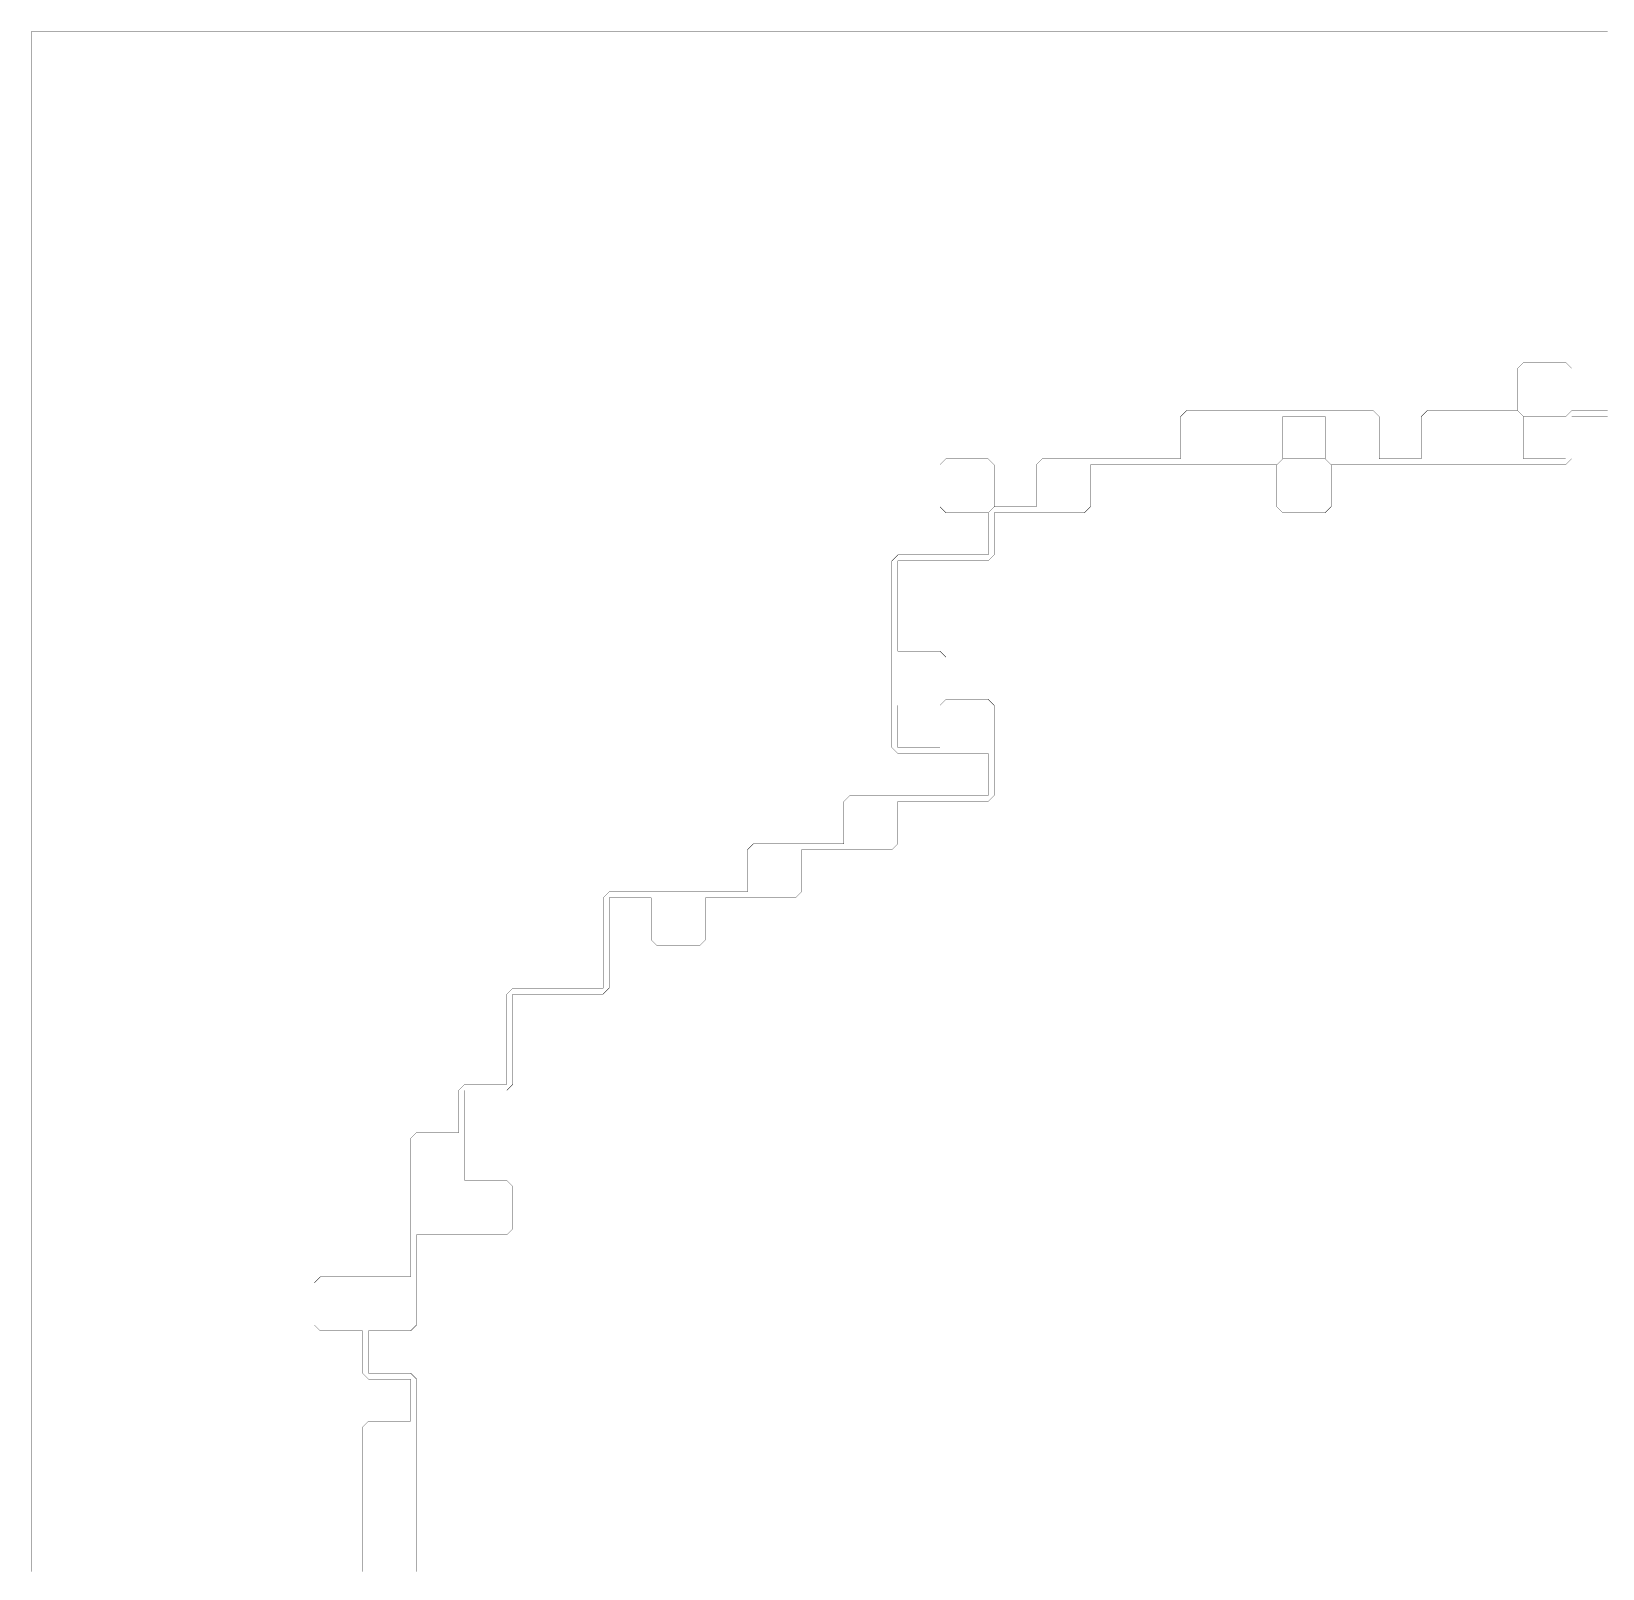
# Model space of a CAD drawing. Header units: metres. Extents: x 0 to 4990, y -4990 to 0.
# Drawn here: x 0 to 2550, y -2495 to 0 of the extents above; entities that cross this region are included whole.
import ezdxf

# ---------------------------------------------------------------- set-up
doc = ezdxf.new("R2010")
doc.units = ezdxf.units.M
doc.layers.add('conductor', color=1, linetype='Continuous')
doc.layers.add('substrate', color=5, linetype='Continuous')

msp = doc.modelspace()

# ---------------------------------------------------------------- linework, layer by layer
at = {"layer": 'conductor', "const_width": 0.5}
msp.add_lwpolyline([(2558.59375, -625), (2548.828125, -625), (2539.0625, -625), (2529.296875, -625), (2519.53125, -625), (2509.765625, -625), (2500, -625), (2500, -634.765625), (2500, -644.53125), (2500, -654.296875), (2500, -664.0625), (2500, -673.828125), (2500, -683.59375), (2500, -693.359375), (2490.234375, -703.125), (2480.46875, -703.125), (2470.703125, -703.125), (2460.9375, -703.125), (2451.171875, -703.125), (2441.40625, -703.125), (2431.640625, -703.125), (2421.875, -703.125), (2412.109375, -703.125), (2402.34375, -703.125), (2392.578125, -703.125), (2382.8125, -703.125), (2373.046875, -703.125), (2363.28125, -703.125), (2353.515625, -703.125), (2343.75, -703.125), (2333.984375, -703.125), (2324.21875, -703.125), (2314.453125, -703.125), (2304.6875, -703.125), (2294.921875, -703.125), (2285.15625, -703.125), (2275.390625, -703.125), (2265.625, -703.125), (2255.859375, -703.125), (2246.09375, -703.125), (2236.328125, -703.125), (2226.5625, -703.125), (2216.796875, -703.125), (2207.03125, -703.125), (2197.265625, -703.125), (2187.5, -703.125), (2177.734375, -703.125), (2167.96875, -703.125), (2158.203125, -703.125), (2148.4375, -703.125), (2138.671875, -703.125), (2128.90625, -703.125), (2119.140625, -703.125), (2109.375, -703.125), (2099.609375, -693.359375), (2099.609375, -683.59375), (2099.609375, -673.828125), (2099.609375, -664.0625), (2099.609375, -654.296875), (2099.609375, -644.53125), (2099.609375, -634.765625), (2099.609375, -625), (2089.84375, -625), (2080.078125, -625), (2070.3125, -625), (2060.546875, -625), (2050.78125, -625), (2041.015625, -625), (2031.25, -625), (2031.25, -634.765625), (2031.25, -644.53125), (2031.25, -654.296875), (2031.25, -664.0625), (2031.25, -673.828125), (2031.25, -683.59375), (2031.25, -693.359375), (2021.484375, -703.125), (2011.71875, -703.125), (2001.953125, -703.125), (1992.1875, -703.125), (1982.421875, -703.125), (1972.65625, -703.125), (1962.890625, -703.125), (1953.125, -703.125), (1943.359375, -703.125), (1933.59375, -703.125), (1923.828125, -703.125), (1914.0625, -703.125), (1904.296875, -703.125), (1894.53125, -703.125), (1884.765625, -703.125), (1875, -703.125), (1865.234375, -703.125), (1855.46875, -703.125), (1845.703125, -703.125), (1835.9375, -703.125), (1826.171875, -703.125), (1816.40625, -703.125), (1806.640625, -703.125), (1796.875, -703.125), (1787.109375, -703.125), (1777.34375, -703.125), (1767.578125, -703.125), (1757.8125, -703.125), (1748.046875, -703.125), (1738.28125, -703.125), (1728.515625, -703.125), (1718.75, -703.125), (1718.75, -712.890625), (1718.75, -722.65625), (1718.75, -732.421875), (1718.75, -742.1875), (1718.75, -751.953125), (1718.75, -761.71875), (1718.75, -771.484375), (1708.984375, -781.25), (1699.21875, -781.25), (1689.453125, -781.25), (1679.6875, -781.25), (1669.921875, -781.25), (1660.15625, -781.25), (1650.390625, -781.25), (1640.625, -781.25), (1630.859375, -781.25), (1621.09375, -781.25), (1611.328125, -781.25), (1601.5625, -781.25), (1591.796875, -781.25), (1582.03125, -781.25), (1572.265625, -781.25), (1562.5, -781.25), (1562.5, -791.015625), (1562.5, -800.78125), (1562.5, -810.546875), (1562.5, -820.3125), (1562.5, -830.078125), (1562.5, -839.84375), (1562.5, -849.609375), (1552.734375, -859.375), (1542.96875, -859.375), (1533.203125, -859.375), (1523.4375, -859.375), (1513.671875, -859.375), (1503.90625, -859.375), (1494.140625, -859.375), (1484.375, -859.375), (1474.609375, -859.375), (1464.84375, -859.375), (1455.078125, -859.375), (1445.3125, -859.375), (1435.546875, -859.375), (1425.78125, -859.375), (1416.015625, -859.375), (1406.25, -859.375), (1406.25, -869.140625), (1406.25, -878.90625), (1406.25, -888.671875), (1406.25, -898.4375), (1406.25, -908.203125), (1406.25, -917.96875), (1406.25, -927.734375), (1406.25, -937.5), (1406.25, -947.265625), (1406.25, -957.03125), (1406.25, -966.796875), (1406.25, -976.5625), (1406.25, -986.328125), (1406.25, -996.09375), (1406.25, -1005.859375), (1416.015625, -1005.859375), (1425.78125, -1005.859375), (1435.546875, -1005.859375), (1445.3125, -1005.859375), (1455.078125, -1005.859375), (1464.84375, -1005.859375), (1474.609375, -1005.859375), (1484.375, -1015.625), (1484.375, -1025.390625), (1484.375, -1035.15625), (1484.375, -1044.921875), (1484.375, -1054.6875), (1484.375, -1064.453125), (1484.375, -1074.21875), (1484.375, -1083.984375), (1474.609375, -1093.75), (1464.84375, -1093.75), (1455.078125, -1093.75), (1445.3125, -1093.75), (1435.546875, -1093.75), (1425.78125, -1093.75), (1416.015625, -1093.75), (1406.25, -1093.75), (1406.25, -1103.515625), (1406.25, -1113.28125), (1406.25, -1123.046875), (1406.25, -1132.8125), (1406.25, -1142.578125), (1406.25, -1152.34375), (1406.25, -1162.109375), (1416.015625, -1162.109375), (1425.78125, -1162.109375), (1435.546875, -1162.109375), (1445.3125, -1162.109375), (1455.078125, -1162.109375), (1464.84375, -1162.109375), (1474.609375, -1162.109375), (1474.609375, -1152.34375), (1474.609375, -1142.578125), (1474.609375, -1132.8125), (1474.609375, -1123.046875), (1474.609375, -1113.28125), (1474.609375, -1103.515625), (1474.609375, -1093.75), (1484.375, -1083.984375), (1494.140625, -1083.984375), (1503.90625, -1083.984375), (1513.671875, -1083.984375), (1523.4375, -1083.984375), (1533.203125, -1083.984375), (1542.96875, -1083.984375), (1552.734375, -1083.984375), (1562.5, -1093.75), (1562.5, -1103.515625), (1562.5, -1113.28125), (1562.5, -1123.046875), (1562.5, -1132.8125), (1562.5, -1142.578125), (1562.5, -1152.34375), (1562.5, -1162.109375), (1562.5, -1171.875), (1562.5, -1181.640625), (1562.5, -1191.40625), (1562.5, -1201.171875), (1562.5, -1210.9375), (1562.5, -1220.703125), (1562.5, -1230.46875), (1562.5, -1240.234375), (1552.734375, -1250), (1542.96875, -1250), (1533.203125, -1250), (1523.4375, -1250), (1513.671875, -1250), (1503.90625, -1250), (1494.140625, -1250), (1484.375, -1250), (1474.609375, -1250), (1464.84375, -1250), (1455.078125, -1250), (1445.3125, -1250), (1435.546875, -1250), (1425.78125, -1250), (1416.015625, -1250), (1406.25, -1250), (1406.25, -1259.765625), (1406.25, -1269.53125), (1406.25, -1279.296875), (1406.25, -1289.0625), (1406.25, -1298.828125), (1406.25, -1308.59375), (1406.25, -1318.359375), (1396.484375, -1328.125), (1386.71875, -1328.125), (1376.953125, -1328.125), (1367.1875, -1328.125), (1357.421875, -1328.125), (1347.65625, -1328.125), (1337.890625, -1328.125), (1328.125, -1328.125), (1318.359375, -1328.125), (1308.59375, -1328.125), (1298.828125, -1328.125), (1289.0625, -1328.125), (1279.296875, -1328.125), (1269.53125, -1328.125), (1259.765625, -1328.125), (1250, -1328.125), (1250, -1337.890625), (1250, -1347.65625), (1250, -1357.421875), (1250, -1367.1875), (1250, -1376.953125), (1250, -1386.71875), (1250, -1396.484375), (1240.234375, -1406.25), (1230.46875, -1406.25), (1220.703125, -1406.25), (1210.9375, -1406.25), (1201.171875, -1406.25), (1191.40625, -1406.25), (1181.640625, -1406.25), (1171.875, -1406.25), (1162.109375, -1406.25), (1152.34375, -1406.25), (1142.578125, -1406.25), (1132.8125, -1406.25), (1123.046875, -1406.25), (1113.28125, -1406.25), (1103.515625, -1406.25), (1093.75, -1406.25), (1093.75, -1416.015625), (1093.75, -1425.78125), (1093.75, -1435.546875), (1093.75, -1445.3125), (1093.75, -1455.078125), (1093.75, -1464.84375), (1093.75, -1474.609375), (1083.984375, -1484.375), (1074.21875, -1484.375), (1064.453125, -1484.375), (1054.6875, -1484.375), (1044.921875, -1484.375), (1035.15625, -1484.375), (1025.390625, -1484.375), (1015.625, -1484.375), (1005.859375, -1474.609375), (1005.859375, -1464.84375), (1005.859375, -1455.078125), (1005.859375, -1445.3125), (1005.859375, -1435.546875), (1005.859375, -1425.78125), (1005.859375, -1416.015625), (1005.859375, -1406.25), (996.09375, -1406.25), (986.328125, -1406.25), (976.5625, -1406.25), (966.796875, -1406.25), (957.03125, -1406.25), (947.265625, -1406.25), (937.5, -1406.25), (937.5, -1416.015625), (937.5, -1425.78125), (937.5, -1435.546875), (937.5, -1445.3125), (937.5, -1455.078125), (937.5, -1464.84375), (937.5, -1474.609375), (937.5, -1484.375), (937.5, -1494.140625), (937.5, -1503.90625), (937.5, -1513.671875), (937.5, -1523.4375), (937.5, -1533.203125), (937.5, -1542.96875), (937.5, -1552.734375), (927.734375, -1562.5), (917.96875, -1562.5), (908.203125, -1562.5), (898.4375, -1562.5), (888.671875, -1562.5), (878.90625, -1562.5), (869.140625, -1562.5), (859.375, -1562.5), (849.609375, -1562.5), (839.84375, -1562.5), (830.078125, -1562.5), (820.3125, -1562.5), (810.546875, -1562.5), (800.78125, -1562.5), (791.015625, -1562.5), (781.25, -1562.5), (781.25, -1572.265625), (781.25, -1582.03125), (781.25, -1591.796875), (781.25, -1601.5625), (781.25, -1611.328125), (781.25, -1621.09375), (781.25, -1630.859375), (781.25, -1640.625), (781.25, -1650.390625), (781.25, -1660.15625), (781.25, -1669.921875), (781.25, -1679.6875), (781.25, -1689.453125), (781.25, -1699.21875), (781.25, -1708.984375), (771.484375, -1718.75), (761.71875, -1718.75), (751.953125, -1718.75), (742.1875, -1718.75), (732.421875, -1718.75), (722.65625, -1718.75), (712.890625, -1718.75), (703.125, -1718.75), (703.125, -1728.515625), (703.125, -1738.28125), (703.125, -1748.046875), (703.125, -1757.8125), (703.125, -1767.578125), (703.125, -1777.34375), (703.125, -1787.109375), (703.125, -1796.875), (703.125, -1806.640625), (703.125, -1816.40625), (703.125, -1826.171875), (703.125, -1835.9375), (703.125, -1845.703125), (703.125, -1855.46875), (703.125, -1865.234375), (712.890625, -1865.234375), (722.65625, -1865.234375), (732.421875, -1865.234375), (742.1875, -1865.234375), (751.953125, -1865.234375), (761.71875, -1865.234375), (771.484375, -1865.234375), (781.25, -1875), (781.25, -1884.765625), (781.25, -1894.53125), (781.25, -1904.296875), (781.25, -1914.0625), (781.25, -1923.828125), (781.25, -1933.59375), (781.25, -1943.359375), (771.484375, -1953.125), (761.71875, -1953.125), (751.953125, -1953.125), (742.1875, -1953.125), (732.421875, -1953.125), (722.65625, -1953.125), (712.890625, -1953.125), (703.125, -1953.125), (693.359375, -1953.125), (683.59375, -1953.125), (673.828125, -1953.125), (664.0625, -1953.125), (654.296875, -1953.125), (644.53125, -1953.125), (634.765625, -1953.125), (625, -1953.125), (625, -1962.890625), (625, -1972.65625), (625, -1982.421875), (625, -1992.1875), (625, -2001.953125), (625, -2011.71875), (625, -2021.484375), (625, -2031.25), (625, -2041.015625), (625, -2050.78125), (625, -2060.546875), (625, -2070.3125), (625, -2080.078125), (625, -2089.84375), (625, -2099.609375), (615.234375, -2109.375), (605.46875, -2109.375), (595.703125, -2109.375), (585.9375, -2109.375), (576.171875, -2109.375), (566.40625, -2109.375), (556.640625, -2109.375), (546.875, -2109.375), (546.875, -2119.140625), (546.875, -2128.90625), (546.875, -2138.671875), (546.875, -2148.4375), (546.875, -2158.203125), (546.875, -2167.96875), (546.875, -2177.734375), (556.640625, -2177.734375), (566.40625, -2177.734375), (576.171875, -2177.734375), (585.9375, -2177.734375), (595.703125, -2177.734375), (605.46875, -2177.734375), (615.234375, -2177.734375), (625, -2187.5), (625, -2197.265625), (625, -2207.03125), (625, -2216.796875), (625, -2226.5625), (625, -2236.328125), (625, -2246.09375), (625, -2255.859375), (625, -2265.625), (625, -2275.390625), (625, -2285.15625), (625, -2294.921875), (625, -2304.6875), (625, -2314.453125), (625, -2324.21875), (625, -2333.984375), (625, -2343.75), (625, -2353.515625), (625, -2363.28125), (625, -2373.046875), (625, -2382.8125), (625, -2392.578125), (625, -2402.34375), (625, -2412.109375), (625, -2421.875), (625, -2431.640625), (625, -2441.40625), (625, -2451.171875), (625, -2460.9375), (625, -2470.703125), (625, -2480.46875), (625, -2490.234375), (625, -2500)], dxfattribs=at)
msp.add_lwpolyline([(2021.484375, -703.125), (2031.25, -693.359375), (2041.015625, -693.359375), (2050.78125, -693.359375), (2060.546875, -693.359375), (2070.3125, -693.359375), (2080.078125, -693.359375), (2089.84375, -693.359375), (2099.609375, -693.359375), (2109.375, -703.125), (2109.375, -712.890625), (2109.375, -722.65625), (2109.375, -732.421875), (2109.375, -742.1875), (2109.375, -751.953125), (2109.375, -761.71875), (2109.375, -771.484375), (2099.609375, -781.25), (2089.84375, -781.25), (2080.078125, -781.25), (2070.3125, -781.25), (2060.546875, -781.25), (2050.78125, -781.25), (2041.015625, -781.25), (2031.25, -781.25), (2021.484375, -771.484375), (2021.484375, -761.71875), (2021.484375, -751.953125), (2021.484375, -742.1875), (2021.484375, -732.421875), (2021.484375, -722.65625), (2021.484375, -712.890625)], close=True, dxfattribs=at)
at = {"layer": 'substrate', "const_width": 0.5}
for points in [[(2558.59375, 0), (2548.828125, 0), (2539.0625, 0), (2529.296875, 0), (2519.53125, 0), (2509.765625, 0), (2500, 0), (2490.234375, 0), (2480.46875, 0), (2470.703125, 0), (2460.9375, 0), (2451.171875, 0), (2441.40625, 0), (2431.640625, 0), (2421.875, 0), (2412.109375, 0), (2402.34375, 0), (2392.578125, 0), (2382.8125, 0), (2373.046875, 0), (2363.28125, 0), (2353.515625, 0), (2343.75, 0), (2333.984375, 0), (2324.21875, 0), (2314.453125, 0), (2304.6875, 0), (2294.921875, 0), (2285.15625, 0), (2275.390625, 0), (2265.625, 0), (2255.859375, 0), (2246.09375, 0), (2236.328125, 0), (2226.5625, 0), (2216.796875, 0), (2207.03125, 0), (2197.265625, 0), (2187.5, 0), (2177.734375, 0), (2167.96875, 0), (2158.203125, 0), (2148.4375, 0), (2138.671875, 0), (2128.90625, 0), (2119.140625, 0), (2109.375, 0), (2099.609375, 0), (2089.84375, 0), (2080.078125, 0), (2070.3125, 0), (2060.546875, 0), (2050.78125, 0), (2041.015625, 0), (2031.25, 0), (2021.484375, 0), (2011.71875, 0), (2001.953125, 0), (1992.1875, 0), (1982.421875, 0), (1972.65625, 0), (1962.890625, 0), (1953.125, 0), (1943.359375, 0), (1933.59375, 0), (1923.828125, 0), (1914.0625, 0), (1904.296875, 0), (1894.53125, 0), (1884.765625, 0), (1875, 0), (1865.234375, 0), (1855.46875, 0), (1845.703125, 0), (1835.9375, 0), (1826.171875, 0), (1816.40625, 0), (1806.640625, 0), (1796.875, 0), (1787.109375, 0), (1777.34375, 0), (1767.578125, 0), (1757.8125, 0), (1748.046875, 0), (1738.28125, 0), (1728.515625, 0), (1718.75, 0), (1708.984375, 0), (1699.21875, 0), (1689.453125, 0), (1679.6875, 0), (1669.921875, 0), (1660.15625, 0), (1650.390625, 0), (1640.625, 0), (1630.859375, 0), (1621.09375, 0), (1611.328125, 0), (1601.5625, 0), (1591.796875, 0), (1582.03125, 0), (1572.265625, 0), (1562.5, 0), (1552.734375, 0), (1542.96875, 0), (1533.203125, 0), (1523.4375, 0), (1513.671875, 0), (1503.90625, 0), (1494.140625, 0), (1484.375, 0), (1474.609375, 0), (1464.84375, 0), (1455.078125, 0), (1445.3125, 0), (1435.546875, 0), (1425.78125, 0), (1416.015625, 0), (1406.25, 0), (1396.484375, 0), (1386.71875, 0), (1376.953125, 0), (1367.1875, 0), (1357.421875, 0), (1347.65625, 0), (1337.890625, 0), (1328.125, 0), (1318.359375, 0), (1308.59375, 0), (1298.828125, 0), (1289.0625, 0), (1279.296875, 0), (1269.53125, 0), (1259.765625, 0), (1250, 0), (1240.234375, 0), (1230.46875, 0), (1220.703125, 0), (1210.9375, 0), (1201.171875, 0), (1191.40625, 0), (1181.640625, 0), (1171.875, 0), (1162.109375, 0), (1152.34375, 0), (1142.578125, 0), (1132.8125, 0), (1123.046875, 0), (1113.28125, 0), (1103.515625, 0), (1093.75, 0), (1083.984375, 0), (1074.21875, 0), (1064.453125, 0), (1054.6875, 0), (1044.921875, 0), (1035.15625, 0), (1025.390625, 0), (1015.625, 0), (1005.859375, 0), (996.09375, 0), (986.328125, 0), (976.5625, 0), (966.796875, 0), (957.03125, 0), (947.265625, 0), (937.5, 0), (927.734375, 0), (917.96875, 0), (908.203125, 0), (898.4375, 0), (888.671875, 0), (878.90625, 0), (869.140625, 0), (859.375, 0), (849.609375, 0), (839.84375, 0), (830.078125, 0), (820.3125, 0), (810.546875, 0), (800.78125, 0), (791.015625, 0), (781.25, 0), (771.484375, 0), (761.71875, 0), (751.953125, 0), (742.1875, 0), (732.421875, 0), (722.65625, 0), (712.890625, 0), (703.125, 0), (693.359375, 0), (683.59375, 0), (673.828125, 0), (664.0625, 0), (654.296875, 0), (644.53125, 0), (634.765625, 0), (625, 0), (615.234375, 0), (605.46875, 0), (595.703125, 0), (585.9375, 0), (576.171875, 0), (566.40625, 0), (556.640625, 0), (546.875, 0), (537.109375, 0), (527.34375, 0), (517.578125, 0), (507.8125, 0), (498.046875, 0), (488.28125, 0), (478.515625, 0), (468.75, 0), (458.984375, 0), (449.21875, 0), (439.453125, 0), (429.6875, 0), (419.921875, 0), (410.15625, 0), (400.390625, 0), (390.625, 0), (380.859375, 0), (371.09375, 0), (361.328125, 0), (351.5625, 0), (341.796875, 0), (332.03125, 0), (322.265625, 0), (312.5, 0), (302.734375, 0), (292.96875, 0), (283.203125, 0), (273.4375, 0), (263.671875, 0), (253.90625, 0), (244.140625, 0), (234.375, 0), (224.609375, 0), (214.84375, 0), (205.078125, 0), (195.3125, 0), (185.546875, 0), (175.78125, 0), (166.015625, 0), (156.25, 0), (146.484375, 0), (136.71875, 0), (126.953125, 0), (117.1875, 0), (107.421875, 0), (97.65625, 0), (87.890625, 0), (78.125, 0), (68.359375, 0), (58.59375, 0), (48.828125, 0), (39.0625, 0), (29.296875, 0), (19.53125, 0), (9.765625, 0), (0, 0), (0, -9.765625), (0, -19.53125), (0, -29.296875), (0, -39.0625), (0, -48.828125), (0, -58.59375), (0, -68.359375), (0, -78.125), (0, -87.890625), (0, -97.65625), (0, -107.421875), (0, -117.1875), (0, -126.953125), (0, -136.71875), (0, -146.484375), (0, -156.25), (0, -166.015625), (0, -175.78125), (0, -185.546875), (0, -195.3125), (0, -205.078125), (0, -214.84375), (0, -224.609375), (0, -234.375), (0, -244.140625), (0, -253.90625), (0, -263.671875), (0, -273.4375), (0, -283.203125), (0, -292.96875), (0, -302.734375), (0, -312.5), (0, -322.265625), (0, -332.03125), (0, -341.796875), (0, -351.5625), (0, -361.328125), (0, -371.09375), (0, -380.859375), (0, -390.625), (0, -400.390625), (0, -410.15625), (0, -419.921875), (0, -429.6875), (0, -439.453125), (0, -449.21875), (0, -458.984375), (0, -468.75), (0, -478.515625), (0, -488.28125), (0, -498.046875), (0, -507.8125), (0, -517.578125), (0, -527.34375), (0, -537.109375), (0, -546.875), (0, -556.640625), (0, -566.40625), (0, -576.171875), (0, -585.9375), (0, -595.703125), (0, -605.46875), (0, -615.234375), (0, -625), (0, -634.765625), (0, -644.53125), (0, -654.296875), (0, -664.0625), (0, -673.828125), (0, -683.59375), (0, -693.359375), (0, -703.125), (0, -712.890625), (0, -722.65625), (0, -732.421875), (0, -742.1875), (0, -751.953125), (0, -761.71875), (0, -771.484375), (0, -781.25), (0, -791.015625), (0, -800.78125), (0, -810.546875), (0, -820.3125), (0, -830.078125), (0, -839.84375), (0, -849.609375), (0, -859.375), (0, -869.140625), (0, -878.90625), (0, -888.671875), (0, -898.4375), (0, -908.203125), (0, -917.96875), (0, -927.734375), (0, -937.5), (0, -947.265625), (0, -957.03125), (0, -966.796875), (0, -976.5625), (0, -986.328125), (0, -996.09375), (0, -1005.859375), (0, -1015.625), (0, -1025.390625), (0, -1035.15625), (0, -1044.921875), (0, -1054.6875), (0, -1064.453125), (0, -1074.21875), (0, -1083.984375), (0, -1093.75), (0, -1103.515625), (0, -1113.28125), (0, -1123.046875), (0, -1132.8125), (0, -1142.578125), (0, -1152.34375), (0, -1162.109375), (0, -1171.875), (0, -1181.640625), (0, -1191.40625), (0, -1201.171875), (0, -1210.9375), (0, -1220.703125), (0, -1230.46875), (0, -1240.234375), (0, -1250), (0, -1259.765625), (0, -1269.53125), (0, -1279.296875), (0, -1289.0625), (0, -1298.828125), (0, -1308.59375), (0, -1318.359375), (0, -1328.125), (0, -1337.890625), (0, -1347.65625), (0, -1357.421875), (0, -1367.1875), (0, -1376.953125), (0, -1386.71875), (0, -1396.484375), (0, -1406.25), (0, -1416.015625), (0, -1425.78125), (0, -1435.546875), (0, -1445.3125), (0, -1455.078125), (0, -1464.84375), (0, -1474.609375), (0, -1484.375), (0, -1494.140625), (0, -1503.90625), (0, -1513.671875), (0, -1523.4375), (0, -1533.203125), (0, -1542.96875), (0, -1552.734375), (0, -1562.5), (0, -1572.265625), (0, -1582.03125), (0, -1591.796875), (0, -1601.5625), (0, -1611.328125), (0, -1621.09375), (0, -1630.859375), (0, -1640.625), (0, -1650.390625), (0, -1660.15625), (0, -1669.921875), (0, -1679.6875), (0, -1689.453125), (0, -1699.21875), (0, -1708.984375), (0, -1718.75), (0, -1728.515625), (0, -1738.28125), (0, -1748.046875), (0, -1757.8125), (0, -1767.578125), (0, -1777.34375), (0, -1787.109375), (0, -1796.875), (0, -1806.640625), (0, -1816.40625), (0, -1826.171875), (0, -1835.9375), (0, -1845.703125), (0, -1855.46875), (0, -1865.234375), (0, -1875), (0, -1884.765625), (0, -1894.53125), (0, -1904.296875), (0, -1914.0625), (0, -1923.828125), (0, -1933.59375), (0, -1943.359375), (0, -1953.125), (0, -1962.890625), (0, -1972.65625), (0, -1982.421875), (0, -1992.1875), (0, -2001.953125), (0, -2011.71875), (0, -2021.484375), (0, -2031.25), (0, -2041.015625), (0, -2050.78125), (0, -2060.546875), (0, -2070.3125), (0, -2080.078125), (0, -2089.84375), (0, -2099.609375), (0, -2109.375), (0, -2119.140625), (0, -2128.90625), (0, -2138.671875), (0, -2148.4375), (0, -2158.203125), (0, -2167.96875), (0, -2177.734375), (0, -2187.5), (0, -2197.265625), (0, -2207.03125), (0, -2216.796875), (0, -2226.5625), (0, -2236.328125), (0, -2246.09375), (0, -2255.859375), (0, -2265.625), (0, -2275.390625), (0, -2285.15625), (0, -2294.921875), (0, -2304.6875), (0, -2314.453125), (0, -2324.21875), (0, -2333.984375), (0, -2343.75), (0, -2353.515625), (0, -2363.28125), (0, -2373.046875), (0, -2382.8125), (0, -2392.578125), (0, -2402.34375), (0, -2412.109375), (0, -2421.875), (0, -2431.640625), (0, -2441.40625), (0, -2451.171875), (0, -2460.9375), (0, -2470.703125), (0, -2480.46875), (0, -2490.234375), (0, -2500)], [(537.109375, -2500), (537.109375, -2490.234375), (537.109375, -2480.46875), (537.109375, -2470.703125), (537.109375, -2460.9375), (537.109375, -2451.171875), (537.109375, -2441.40625), (537.109375, -2431.640625), (537.109375, -2421.875), (537.109375, -2412.109375), (537.109375, -2402.34375), (537.109375, -2392.578125), (537.109375, -2382.8125), (537.109375, -2373.046875), (537.109375, -2363.28125), (537.109375, -2353.515625), (537.109375, -2343.75), (537.109375, -2333.984375), (537.109375, -2324.21875), (537.109375, -2314.453125), (537.109375, -2304.6875), (537.109375, -2294.921875), (537.109375, -2285.15625), (537.109375, -2275.390625), (537.109375, -2265.625), (546.875, -2255.859375), (556.640625, -2255.859375), (566.40625, -2255.859375), (576.171875, -2255.859375), (585.9375, -2255.859375), (595.703125, -2255.859375), (605.46875, -2255.859375), (615.234375, -2255.859375), (615.234375, -2246.09375), (615.234375, -2236.328125), (615.234375, -2226.5625), (615.234375, -2216.796875), (615.234375, -2207.03125), (615.234375, -2197.265625), (615.234375, -2187.5), (605.46875, -2187.5), (595.703125, -2187.5), (585.9375, -2187.5), (576.171875, -2187.5), (566.40625, -2187.5), (556.640625, -2187.5), (546.875, -2187.5), (537.109375, -2177.734375), (537.109375, -2167.96875), (537.109375, -2158.203125), (537.109375, -2148.4375), (537.109375, -2138.671875), (537.109375, -2128.90625), (537.109375, -2119.140625), (537.109375, -2109.375), (527.34375, -2109.375), (517.578125, -2109.375), (507.8125, -2109.375), (498.046875, -2109.375), (488.28125, -2109.375), (478.515625, -2109.375), (468.75, -2109.375), (458.984375, -2099.609375), (458.984375, -2089.84375), (458.984375, -2080.078125), (458.984375, -2070.3125), (458.984375, -2060.546875), (458.984375, -2050.78125), (458.984375, -2041.015625), (458.984375, -2031.25), (468.75, -2021.484375), (478.515625, -2021.484375), (488.28125, -2021.484375), (498.046875, -2021.484375), (507.8125, -2021.484375), (517.578125, -2021.484375), (527.34375, -2021.484375), (537.109375, -2021.484375), (546.875, -2021.484375), (556.640625, -2021.484375), (566.40625, -2021.484375), (576.171875, -2021.484375), (585.9375, -2021.484375), (595.703125, -2021.484375), (605.46875, -2021.484375), (615.234375, -2021.484375), (615.234375, -2011.71875), (615.234375, -2001.953125), (615.234375, -1992.1875), (615.234375, -1982.421875), (615.234375, -1972.65625), (615.234375, -1962.890625), (615.234375, -1953.125), (615.234375, -1943.359375), (615.234375, -1933.59375), (615.234375, -1923.828125), (615.234375, -1914.0625), (615.234375, -1904.296875), (615.234375, -1894.53125), (615.234375, -1884.765625), (615.234375, -1875), (615.234375, -1865.234375), (615.234375, -1855.46875), (615.234375, -1845.703125), (615.234375, -1835.9375), (615.234375, -1826.171875), (615.234375, -1816.40625), (615.234375, -1806.640625), (615.234375, -1796.875), (625, -1787.109375), (634.765625, -1787.109375), (644.53125, -1787.109375), (654.296875, -1787.109375), (664.0625, -1787.109375), (673.828125, -1787.109375), (683.59375, -1787.109375), (693.359375, -1787.109375), (693.359375, -1777.34375), (693.359375, -1767.578125), (693.359375, -1757.8125), (693.359375, -1748.046875), (693.359375, -1738.28125), (693.359375, -1728.515625), (693.359375, -1718.75), (703.125, -1708.984375), (712.890625, -1708.984375), (722.65625, -1708.984375), (732.421875, -1708.984375), (742.1875, -1708.984375), (751.953125, -1708.984375), (761.71875, -1708.984375), (771.484375, -1708.984375), (771.484375, -1699.21875), (771.484375, -1689.453125), (771.484375, -1679.6875), (771.484375, -1669.921875), (771.484375, -1660.15625), (771.484375, -1650.390625), (771.484375, -1640.625), (771.484375, -1630.859375), (771.484375, -1621.09375), (771.484375, -1611.328125), (771.484375, -1601.5625), (771.484375, -1591.796875), (771.484375, -1582.03125), (771.484375, -1572.265625), (771.484375, -1562.5), (781.25, -1552.734375), (791.015625, -1552.734375), (800.78125, -1552.734375), (810.546875, -1552.734375), (820.3125, -1552.734375), (830.078125, -1552.734375), (839.84375, -1552.734375), (849.609375, -1552.734375), (859.375, -1552.734375), (869.140625, -1552.734375), (878.90625, -1552.734375), (888.671875, -1552.734375), (898.4375, -1552.734375), (908.203125, -1552.734375), (917.96875, -1552.734375), (927.734375, -1552.734375), (927.734375, -1542.96875), (927.734375, -1533.203125), (927.734375, -1523.4375), (927.734375, -1513.671875), (927.734375, -1503.90625), (927.734375, -1494.140625), (927.734375, -1484.375), (927.734375, -1474.609375), (927.734375, -1464.84375), (927.734375, -1455.078125), (927.734375, -1445.3125), (927.734375, -1435.546875), (927.734375, -1425.78125), (927.734375, -1416.015625), (927.734375, -1406.25), (937.5, -1396.484375), (947.265625, -1396.484375), (957.03125, -1396.484375), (966.796875, -1396.484375), (976.5625, -1396.484375), (986.328125, -1396.484375), (996.09375, -1396.484375), (1005.859375, -1396.484375), (1015.625, -1396.484375), (1025.390625, -1396.484375), (1035.15625, -1396.484375), (1044.921875, -1396.484375), (1054.6875, -1396.484375), (1064.453125, -1396.484375), (1074.21875, -1396.484375), (1083.984375, -1396.484375), (1093.75, -1396.484375), (1103.515625, -1396.484375), (1113.28125, -1396.484375), (1123.046875, -1396.484375), (1132.8125, -1396.484375), (1142.578125, -1396.484375), (1152.34375, -1396.484375), (1162.109375, -1396.484375), (1162.109375, -1386.71875), (1162.109375, -1376.953125), (1162.109375, -1367.1875), (1162.109375, -1357.421875), (1162.109375, -1347.65625), (1162.109375, -1337.890625), (1162.109375, -1328.125), (1171.875, -1318.359375), (1181.640625, -1318.359375), (1191.40625, -1318.359375), (1201.171875, -1318.359375), (1210.9375, -1318.359375), (1220.703125, -1318.359375), (1230.46875, -1318.359375), (1240.234375, -1318.359375), (1250, -1318.359375), (1259.765625, -1318.359375), (1269.53125, -1318.359375), (1279.296875, -1318.359375), (1289.0625, -1318.359375), (1298.828125, -1318.359375), (1308.59375, -1318.359375), (1318.359375, -1318.359375), (1318.359375, -1308.59375), (1318.359375, -1298.828125), (1318.359375, -1289.0625), (1318.359375, -1279.296875), (1318.359375, -1269.53125), (1318.359375, -1259.765625), (1318.359375, -1250), (1328.125, -1240.234375), (1337.890625, -1240.234375), (1347.65625, -1240.234375), (1357.421875, -1240.234375), (1367.1875, -1240.234375), (1376.953125, -1240.234375), (1386.71875, -1240.234375), (1396.484375, -1240.234375), (1406.25, -1240.234375), (1416.015625, -1240.234375), (1425.78125, -1240.234375), (1435.546875, -1240.234375), (1445.3125, -1240.234375), (1455.078125, -1240.234375), (1464.84375, -1240.234375), (1474.609375, -1240.234375), (1484.375, -1240.234375), (1494.140625, -1240.234375), (1503.90625, -1240.234375), (1513.671875, -1240.234375), (1523.4375, -1240.234375), (1533.203125, -1240.234375), (1542.96875, -1240.234375), (1552.734375, -1240.234375), (1552.734375, -1230.46875), (1552.734375, -1220.703125), (1552.734375, -1210.9375), (1552.734375, -1201.171875), (1552.734375, -1191.40625), (1552.734375, -1181.640625), (1552.734375, -1171.875), (1542.96875, -1171.875), (1533.203125, -1171.875), (1523.4375, -1171.875), (1513.671875, -1171.875), (1503.90625, -1171.875), (1494.140625, -1171.875), (1484.375, -1171.875), (1474.609375, -1171.875), (1464.84375, -1171.875), (1455.078125, -1171.875), (1445.3125, -1171.875), (1435.546875, -1171.875), (1425.78125, -1171.875), (1416.015625, -1171.875), (1406.25, -1171.875), (1396.484375, -1162.109375), (1396.484375, -1152.34375), (1396.484375, -1142.578125), (1396.484375, -1132.8125), (1396.484375, -1123.046875), (1396.484375, -1113.28125), (1396.484375, -1103.515625), (1396.484375, -1093.75), (1396.484375, -1083.984375), (1396.484375, -1074.21875), (1396.484375, -1064.453125), (1396.484375, -1054.6875), (1396.484375, -1044.921875), (1396.484375, -1035.15625), (1396.484375, -1025.390625), (1396.484375, -1015.625), (1396.484375, -1005.859375), (1396.484375, -996.09375), (1396.484375, -986.328125), (1396.484375, -976.5625), (1396.484375, -966.796875), (1396.484375, -957.03125), (1396.484375, -947.265625), (1396.484375, -937.5), (1396.484375, -927.734375), (1396.484375, -917.96875), (1396.484375, -908.203125), (1396.484375, -898.4375), (1396.484375, -888.671875), (1396.484375, -878.90625), (1396.484375, -869.140625), (1396.484375, -859.375), (1406.25, -849.609375), (1416.015625, -849.609375), (1425.78125, -849.609375), (1435.546875, -849.609375), (1445.3125, -849.609375), (1455.078125, -849.609375), (1464.84375, -849.609375), (1474.609375, -849.609375), (1484.375, -849.609375), (1494.140625, -849.609375), (1503.90625, -849.609375), (1513.671875, -849.609375), (1523.4375, -849.609375), (1533.203125, -849.609375), (1542.96875, -849.609375), (1552.734375, -849.609375), (1552.734375, -839.84375), (1552.734375, -830.078125), (1552.734375, -820.3125), (1552.734375, -810.546875), (1552.734375, -800.78125), (1552.734375, -791.015625), (1552.734375, -781.25), (1562.5, -771.484375), (1572.265625, -771.484375), (1582.03125, -771.484375), (1591.796875, -771.484375), (1601.5625, -771.484375), (1611.328125, -771.484375), (1621.09375, -771.484375), (1630.859375, -771.484375), (1630.859375, -761.71875), (1630.859375, -751.953125), (1630.859375, -742.1875), (1630.859375, -732.421875), (1630.859375, -722.65625), (1630.859375, -712.890625), (1630.859375, -703.125), (1640.625, -693.359375), (1650.390625, -693.359375), (1660.15625, -693.359375), (1669.921875, -693.359375), (1679.6875, -693.359375), (1689.453125, -693.359375), (1699.21875, -693.359375), (1708.984375, -693.359375), (1718.75, -693.359375), (1728.515625, -693.359375), (1738.28125, -693.359375), (1748.046875, -693.359375), (1757.8125, -693.359375), (1767.578125, -693.359375), (1777.34375, -693.359375), (1787.109375, -693.359375), (1796.875, -693.359375), (1806.640625, -693.359375), (1816.40625, -693.359375), (1826.171875, -693.359375), (1835.9375, -693.359375), (1845.703125, -693.359375), (1855.46875, -693.359375), (1865.234375, -693.359375), (1865.234375, -683.59375), (1865.234375, -673.828125), (1865.234375, -664.0625), (1865.234375, -654.296875), (1865.234375, -644.53125), (1865.234375, -634.765625), (1865.234375, -625), (1875, -615.234375), (1884.765625, -615.234375), (1894.53125, -615.234375), (1904.296875, -615.234375), (1914.0625, -615.234375), (1923.828125, -615.234375), (1933.59375, -615.234375), (1943.359375, -615.234375), (1953.125, -615.234375), (1962.890625, -615.234375), (1972.65625, -615.234375), (1982.421875, -615.234375), (1992.1875, -615.234375), (2001.953125, -615.234375), (2011.71875, -615.234375), (2021.484375, -615.234375), (2031.25, -615.234375), (2041.015625, -615.234375), (2050.78125, -615.234375), (2060.546875, -615.234375), (2070.3125, -615.234375), (2080.078125, -615.234375), (2089.84375, -615.234375), (2099.609375, -615.234375), (2109.375, -615.234375), (2119.140625, -615.234375), (2128.90625, -615.234375), (2138.671875, -615.234375), (2148.4375, -615.234375), (2158.203125, -615.234375), (2167.96875, -615.234375), (2177.734375, -615.234375), (2187.5, -625), (2187.5, -634.765625), (2187.5, -644.53125), (2187.5, -654.296875), (2187.5, -664.0625), (2187.5, -673.828125), (2187.5, -683.59375), (2187.5, -693.359375), (2197.265625, -693.359375), (2207.03125, -693.359375), (2216.796875, -693.359375), (2226.5625, -693.359375), (2236.328125, -693.359375), (2246.09375, -693.359375), (2255.859375, -693.359375), (2255.859375, -683.59375), (2255.859375, -673.828125), (2255.859375, -664.0625), (2255.859375, -654.296875), (2255.859375, -644.53125), (2255.859375, -634.765625), (2255.859375, -625), (2265.625, -615.234375), (2275.390625, -615.234375), (2285.15625, -615.234375), (2294.921875, -615.234375), (2304.6875, -615.234375), (2314.453125, -615.234375), (2324.21875, -615.234375), (2333.984375, -615.234375), (2343.75, -615.234375), (2353.515625, -615.234375), (2363.28125, -615.234375), (2373.046875, -615.234375), (2382.8125, -615.234375), (2392.578125, -615.234375), (2402.34375, -615.234375), (2412.109375, -615.234375), (2421.875, -625), (2421.875, -634.765625), (2421.875, -644.53125), (2421.875, -654.296875), (2421.875, -664.0625), (2421.875, -673.828125), (2421.875, -683.59375), (2421.875, -693.359375), (2431.640625, -693.359375), (2441.40625, -693.359375), (2451.171875, -693.359375), (2460.9375, -693.359375), (2470.703125, -693.359375), (2480.46875, -693.359375), (2490.234375, -693.359375), (2490.234375, -683.59375), (2490.234375, -673.828125), (2490.234375, -664.0625), (2490.234375, -654.296875), (2490.234375, -644.53125), (2490.234375, -634.765625), (2490.234375, -625), (2500, -615.234375), (2509.765625, -615.234375), (2519.53125, -615.234375), (2529.296875, -615.234375), (2539.0625, -615.234375), (2548.828125, -615.234375), (2558.59375, -615.234375)]]:
    msp.add_lwpolyline(points, dxfattribs=at)
for points in [[(2412.109375, -546.875), (2421.875, -537.109375), (2431.640625, -537.109375), (2441.40625, -537.109375), (2451.171875, -537.109375), (2460.9375, -537.109375), (2470.703125, -537.109375), (2480.46875, -537.109375), (2490.234375, -537.109375), (2500, -546.875), (2500, -556.640625), (2500, -566.40625), (2500, -576.171875), (2500, -585.9375), (2500, -595.703125), (2500, -605.46875), (2500, -615.234375), (2490.234375, -625), (2480.46875, -625), (2470.703125, -625), (2460.9375, -625), (2451.171875, -625), (2441.40625, -625), (2431.640625, -625), (2421.875, -625), (2412.109375, -615.234375), (2412.109375, -605.46875), (2412.109375, -595.703125), (2412.109375, -585.9375), (2412.109375, -576.171875), (2412.109375, -566.40625), (2412.109375, -556.640625)], [(1474.609375, -703.125), (1484.375, -693.359375), (1494.140625, -693.359375), (1503.90625, -693.359375), (1513.671875, -693.359375), (1523.4375, -693.359375), (1533.203125, -693.359375), (1542.96875, -693.359375), (1552.734375, -693.359375), (1562.5, -703.125), (1562.5, -712.890625), (1562.5, -722.65625), (1562.5, -732.421875), (1562.5, -742.1875), (1562.5, -751.953125), (1562.5, -761.71875), (1562.5, -771.484375), (1552.734375, -781.25), (1542.96875, -781.25), (1533.203125, -781.25), (1523.4375, -781.25), (1513.671875, -781.25), (1503.90625, -781.25), (1494.140625, -781.25), (1484.375, -781.25), (1474.609375, -771.484375), (1474.609375, -761.71875), (1474.609375, -751.953125), (1474.609375, -742.1875), (1474.609375, -732.421875), (1474.609375, -722.65625), (1474.609375, -712.890625)]]:
    msp.add_lwpolyline(points, close=True, dxfattribs=at)

doc.saveas('drawing.dxf')
